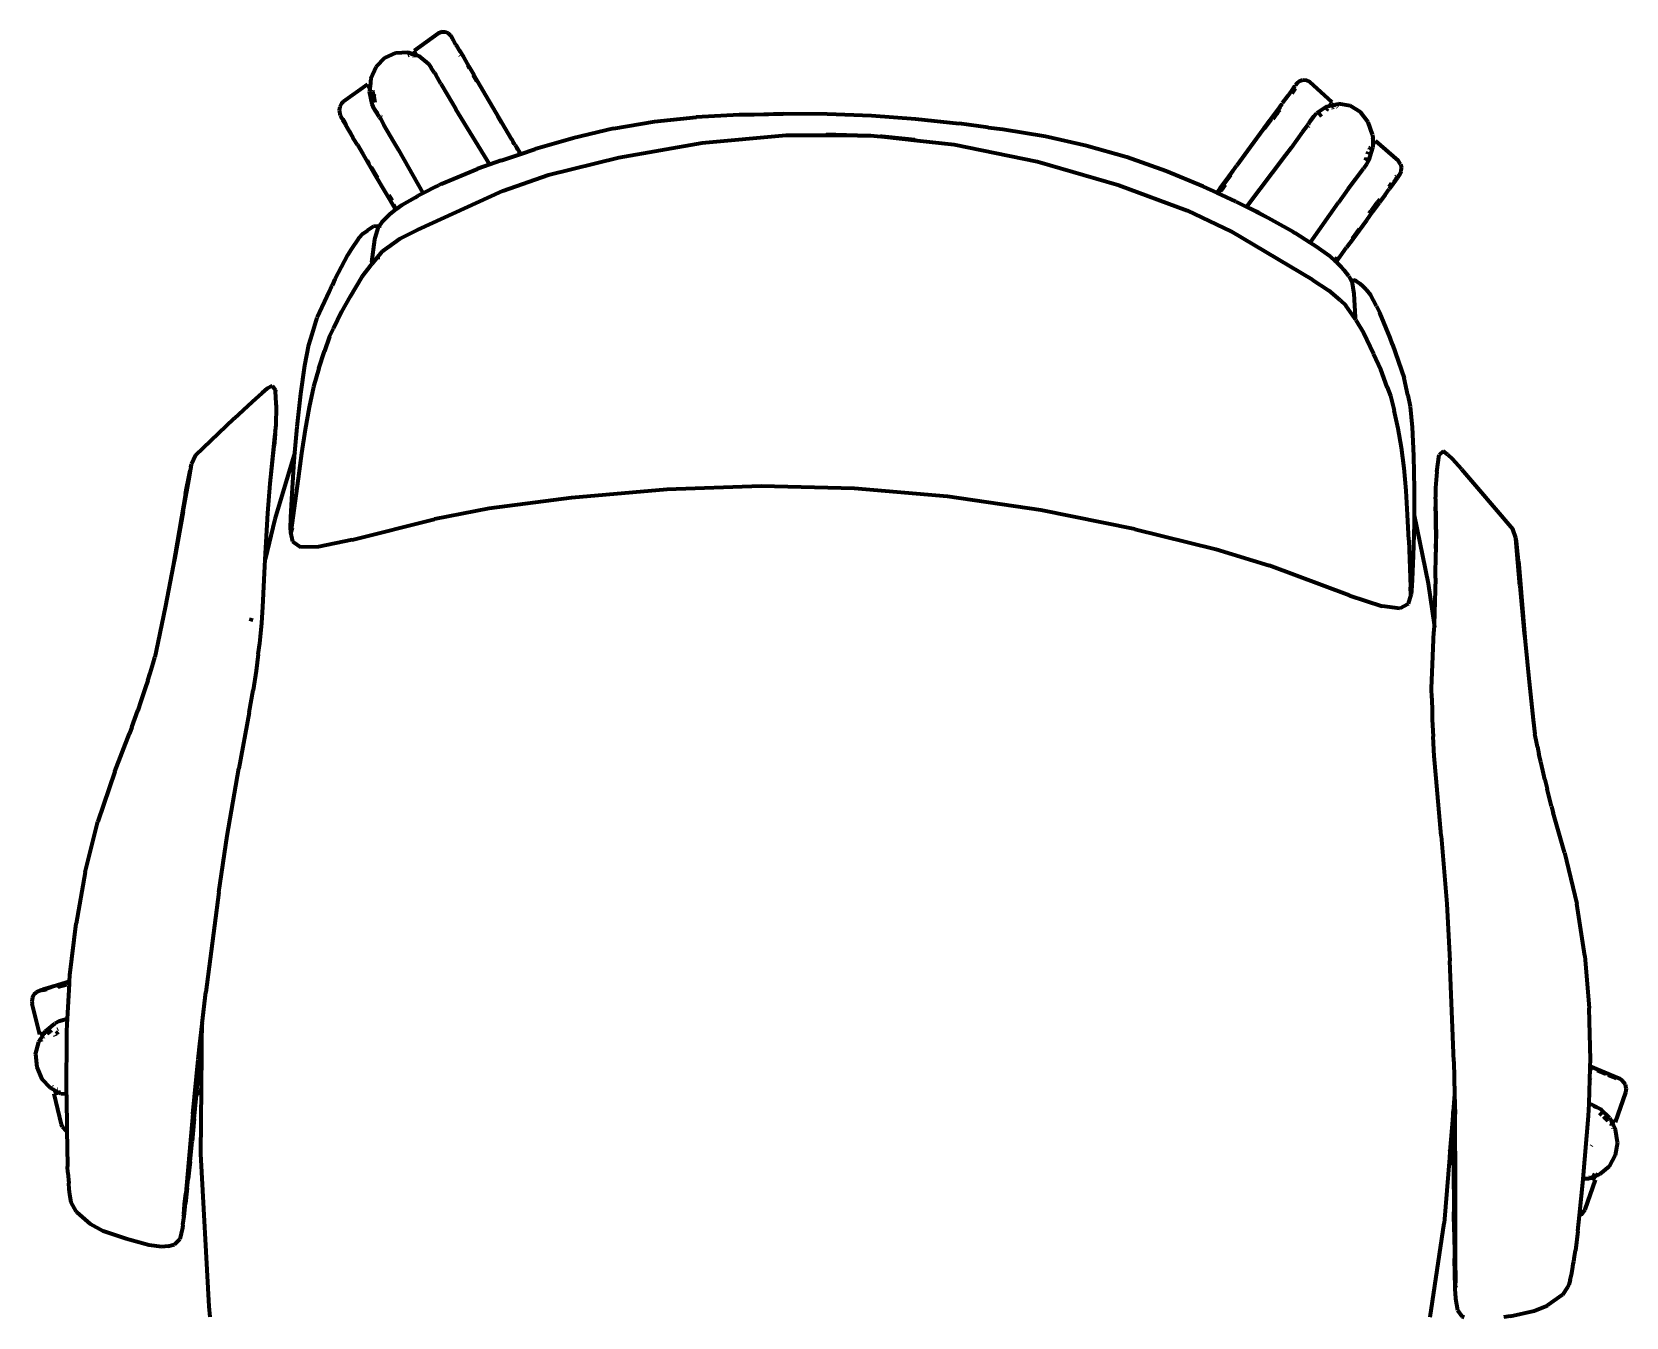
# Model space of a CAD drawing. Header units: millimetres. Extents: x 4307 to 31003, y 2809 to 20009.
# Drawn here: x 13514 to 14147, y 9842 to 10352 of the extents above; entities that cross this region are included whole.
import ezdxf

# ---------------------------------------------------------------- set-up
doc = ezdxf.new("R2010")
doc.units = ezdxf.units.MM
doc.layers.add('ProfileEdges', color=7, linetype='Continuous')

msp = doc.modelspace()

# ---------------------------------------------------------------- linework, layer by layer
at = {"layer": 'ProfileEdges', "lineweight": 211}
for p, q in [((13675.65, 10351.58), (13666.12, 10344.64)), ((13677.21, 10352.18), (13675.65, 10351.58)), ((13677.21, 10352.18), (13678.47, 10352.16)), ((13679.63, 10351.64), (13678.47, 10352.16)), ((13679.63, 10351.64), (13680.62, 10350.69)), ((13680.62, 10350.69), (13680.84, 10350.32)), ((13680.84, 10350.32), (13681.25, 10349.67)), ((13681.25, 10349.67), (13680.95, 10349.28)), ((13681.3, 10349.58), (13681.25, 10349.67)), ((13681.45, 10349.33), (13681.3, 10349.58)), ((13681.46, 10349.26), (13681.45, 10349.33)), ((13681.46, 10349.26), (13682.05, 10348.19)), ((13681.77, 10348.85), (13681.46, 10349.26)), ((13658.89, 10343.9), (13654.56, 10341.85)), ((13658.89, 10343.9), (13663.59, 10344.18)), ((13663.59, 10344.18), (13664.85, 10343.74)), ((13663.69, 10342.92), (13663.97, 10343.12)), ((13664.52, 10343.51), (13664.64, 10343.59)), ((13664.72, 10343.65), (13664.85, 10343.74)), ((13664.85, 10343.74), (13665.01, 10343.86)), ((13664.85, 10343.74), (13665.14, 10343.64)), ((13665.01, 10343.86), (13665.14, 10343.64)), ((13665.14, 10343.64), (13665.24, 10343.48)), ((13665.14, 10343.64), (13667.07, 10342.97)), ((13665.45, 10343.12), (13665.29, 10343.39)), ((13666.36, 10344.16), (13666.12, 10344.64)), ((13667.07, 10343.04), (13666.36, 10344.16)), ((13667.07, 10343.04), (13667.07, 10342.97)), ((13667.11, 10342.95), (13667.07, 10342.97)), ((13667.4, 10342.44), (13667.11, 10342.95)), ((13667.11, 10342.95), (13667.96, 10342.65)), ((13681.61, 10348.49), (13681.59, 10348.52)), ((13681.63, 10348.47), (13681.61, 10348.49)), ((13682.76, 10347.09), (13681.77, 10348.85)), ((13682.76, 10347.09), (13682.05, 10348.19)), ((13683.03, 10346.59), (13682.76, 10347.09)), ((13684.36, 10344.35), (13683.03, 10346.59)), ((13684.13, 10344.84), (13683.03, 10346.59)), ((13684.13, 10344.84), (13685.81, 10341.99)), ((13684.35, 10342.95), (13684.47, 10342.76)), ((13684.36, 10344.35), (13685.81, 10341.99)), ((13651.13, 10338.3), (13649, 10333.65)), ((13654.56, 10341.85), (13651.13, 10338.3)), ((13665.96, 10342.25), (13665.99, 10342.2)), ((13667.96, 10342.65), (13671.86, 10339.55)), ((13671.86, 10339.55), (13672.95, 10337.96)), ((13674.29, 10335.94), (13672.95, 10337.96)), ((13685.81, 10341.99), (13687.88, 10338.37)), ((13687.32, 10338.9), (13688, 10337.74)), ((13687.88, 10338.37), (13689.89, 10335.06)), ((13647.65, 10331.25), (13638.01, 10324.43)), ((13647.65, 10331.25), (13648.17, 10330.34)), ((13648.57, 10329.7), (13648.17, 10330.34)), ((13648.8, 10331.89), (13648.57, 10329.7)), ((13648.69, 10332.08), (13648.84, 10332.19)), ((13648.8, 10331.89), (13648.69, 10332.08)), ((13648.84, 10332.19), (13648.8, 10331.89)), ((13649, 10333.65), (13648.84, 10332.19)), ((13648.92, 10331.7), (13648.87, 10331.78)), ((13648.93, 10332.26), (13648.98, 10332.29)), ((13674.29, 10335.94), (13674.76, 10335.13)), ((13676.77, 10331.53), (13674.76, 10335.13)), ((13676.77, 10331.53), (13679.25, 10327.31)), ((13691.02, 10332.62), (13689.52, 10335.17)), ((13704.96, 10309.5), (13689.89, 10335.06)), ((14015.47, 10330.23), (14014.32, 10328.65)), ((14015.13, 10329.68), (14015.81, 10330.62)), ((14015.47, 10330.23), (14015.81, 10330.62)), ((14015.84, 10330.66), (14015.81, 10330.62)), ((14015.88, 10330.68), (14015.84, 10330.66)), ((14015.92, 10330.72), (14015.88, 10330.68)), ((14015.92, 10330.75), (14015.97, 10330.84)), ((14015.92, 10330.72), (14015.92, 10330.75)), ((14015.97, 10330.84), (14016.04, 10330.89)), ((14016.04, 10330.89), (14016.06, 10330.92)), ((14016.8, 10331.78), (14016.06, 10331)), ((14016.53, 10331.6), (14016.06, 10331)), ((14016.09, 10330.95), (14016.06, 10331)), ((14016.06, 10330.92), (14016.09, 10330.95)), ((14016.12, 10330.89), (14016.09, 10330.95)), ((14016.53, 10331.6), (14017.85, 10332.77)), ((14017.85, 10332.77), (14019.05, 10333.17)), ((14019.05, 10333.17), (14020.3, 10333.04)), ((14020.3, 10333.04), (14021.81, 10332.28)), ((14030.65, 10324.31), (14021.81, 10332.28)), ((13637.31, 10323.69), (13638.01, 10324.43)), ((13648.6, 10329.64), (13648.43, 10328.48)), ((13649.49, 10323.42), (13648.43, 10328.48)), ((13648.57, 10329.7), (13648.6, 10329.64)), ((13648.7, 10329.47), (13648.6, 10329.64)), ((13649.75, 10328.56), (13649.81, 10329.05)), ((13650.04, 10327.2), (13649.75, 10328.56)), ((13649.75, 10327.65), (13649.75, 10327.69)), ((13649.75, 10327.65), (13650.04, 10327.2)), ((13650.08, 10327.14), (13650.04, 10327.2)), ((13650.04, 10327.2), (13650.05, 10327.16)), ((13650.05, 10327.16), (13650.08, 10327.14)), ((13650.08, 10327.14), (13650.27, 10326.82)), ((13650.68, 10324.17), (13650.08, 10327.14)), ((13650.27, 10326.82), (13650.27, 10326.78)), ((13679.25, 10327.31), (13682.66, 10321.54)), ((14010.83, 10323.87), (14010.73, 10323.69)), ((14013.04, 10326.82), (14010.83, 10323.87)), ((14014.32, 10328.65), (14013.04, 10326.82)), ((14016, 10329.64), (14014.57, 10327.68)), ((14015.34, 10329.59), (14015.14, 10329.31)), ((14015.34, 10329.59), (14015.67, 10330.01)), ((14016.13, 10329.82), (14016, 10329.64)), ((14029.97, 10323.35), (14030.37, 10323.87)), ((14030.65, 10324.31), (14030.37, 10323.87)), ((13636.58, 10322.46), (13636.32, 10321.13)), ((13636.32, 10321.13), (13636.75, 10319.03)), ((13637.31, 10323.69), (13636.58, 10322.46)), ((13636.75, 10319.03), (13637.34, 10317.99)), ((13637.34, 10317.99), (13637.49, 10318.04)), ((13637.34, 10317.99), (13637.49, 10317.69)), ((13637.49, 10318.04), (13637.38, 10318.24)), ((13637.49, 10318.04), (13637.97, 10318.2)), ((13638.19, 10316.65), (13637.49, 10318.04)), ((13637.49, 10317.69), (13637.54, 10317.64)), ((13637.54, 10317.64), (13637.81, 10317.13)), ((13637.54, 10317.64), (13638.19, 10316.65)), ((13637.97, 10317.48), (13638.13, 10317.69)), ((13638.33, 10316.79), (13637.97, 10317.48)), ((13650.27, 10321.67), (13649.49, 10323.42)), ((13650.69, 10321.02), (13650.27, 10321.67)), ((13651.74, 10319.59), (13650.31, 10321.66)), ((13650.31, 10321.66), (13650.69, 10321.02)), ((13651.52, 10319.72), (13650.69, 10321.02)), ((13651.52, 10319.72), (13651.74, 10319.59)), ((13652.29, 10318.47), (13651.52, 10319.72)), ((13651.74, 10319.59), (13651.77, 10319.53)), ((13652.29, 10318.47), (13652.75, 10317.74)), ((13652.75, 10317.74), (13654.15, 10315.21)), ((13652.93, 10318.59), (13653.02, 10318.51)), ((13653.13, 10318.32), (13653.03, 10318.41)), ((13696.16, 10299.55), (13682.66, 10321.54)), ((13699.19, 10318.76), (13700.73, 10316.16)), ((13761.56, 10316.54), (13778.14, 10318.32)), ((13795.24, 10319.27), (13778.14, 10318.32)), ((13795.24, 10319.27), (13795.27, 10319.31)), ((13795.27, 10319.31), (13801.11, 10319.42)), ((13801.11, 10319.42), (13812.69, 10319.71)), ((13801.11, 10319.42), (13812.7, 10319.64)), ((13812.69, 10319.71), (13830.18, 10319.66)), ((13830.18, 10319.66), (13847.68, 10319.02)), ((13847.68, 10319.02), (13865.15, 10317.71)), ((13865.15, 10317.71), (13882.56, 10315.81)), ((14003.79, 10313.76), (14006.5, 10317.47)), ((14008.45, 10320.45), (14006.03, 10317.2)), ((14007.2, 10317.57), (14008.79, 10319.76)), ((14009.54, 10322.05), (14008.45, 10320.45)), ((14008.79, 10319.76), (14008.92, 10319.94)), ((14008.92, 10319.94), (14009.64, 10320.92)), ((14009.63, 10321.77), (14009, 10320.9)), ((14009.7, 10322.28), (14009.54, 10322.05)), ((14009.97, 10322.23), (14009.63, 10321.77)), ((14009.64, 10320.92), (14009.85, 10321.21)), ((14010.61, 10323.52), (14009.7, 10322.28)), ((14009.89, 10321.27), (14009.85, 10321.21)), ((14010.61, 10323.52), (14010.73, 10323.69)), ((14023.25, 10318.43), (14021.27, 10315.73)), ((14023.22, 10318.53), (14021.74, 10316.56)), ((14023.22, 10318.53), (14024.48, 10319.89)), ((14024.6, 10319.96), (14024.48, 10319.89)), ((14028.5, 10322.57), (14024.6, 10319.96)), ((14025.49, 10318.87), (14026.58, 10319.6)), ((14028.24, 10320.94), (14028.26, 10320.97)), ((14028.82, 10321.73), (14028.26, 10320.97)), ((14028.5, 10322.57), (14029.59, 10322.81)), ((14029.39, 10322.53), (14029.56, 10322.75)), ((14029.59, 10322.81), (14029.56, 10322.75)), ((14029.62, 10322.84), (14029.59, 10322.81)), ((14029.97, 10323.35), (14029.62, 10322.84)), ((14029.62, 10322.84), (14031.56, 10323.23)), ((14030.6, 10321.91), (14030.56, 10321.87)), ((14030.84, 10322.24), (14030.6, 10321.91)), ((14030.6, 10321.91), (14030.6, 10321.87)), ((14031.15, 10322.68), (14031.41, 10323.03)), ((14031.56, 10323.23), (14031.41, 10323.03)), ((14031.69, 10323.41), (14031.56, 10323.23)), ((14031.56, 10323.23), (14031.82, 10323.29)), ((14031.82, 10323.29), (14031.69, 10323.41)), ((14031.82, 10323.29), (14033.13, 10323.57)), ((14032.39, 10322.78), (14031.82, 10323.29)), ((14032.91, 10322.33), (14032.79, 10322.43)), ((14037.78, 10322.77), (14033.13, 10323.57)), ((14041.9, 10320.25), (14037.78, 10322.77)), ((14044.89, 10316.29), (14041.9, 10320.25)), ((13638.6, 10315.86), (13637.81, 10317.13)), ((13638.24, 10316.58), (13638.19, 10316.65)), ((13638.6, 10315.86), (13638.24, 10316.58)), ((13639.33, 10315.09), (13638.33, 10316.79)), ((13638.82, 10315.43), (13638.6, 10315.86)), ((13639.16, 10314.94), (13638.82, 10315.43)), ((13638.82, 10315.43), (13641.85, 10310.28)), ((13640.54, 10312.69), (13639.16, 10314.94)), ((13640.54, 10312.69), (13641.85, 10310.28)), ((13658.14, 10308.48), (13654.15, 10315.21)), ((13745.32, 10313.81), (13729.24, 10309.98)), ((13745.32, 10313.81), (13761.56, 10316.54)), ((13780.54, 10308.17), (13813.9, 10311.2)), ((13813.9, 10311.2), (13828.68, 10311.14)), ((13828.68, 10311.14), (13829.73, 10311.25)), ((13828.68, 10311.14), (13842.13, 10311.09)), ((13833.62, 10311.33), (13829.73, 10311.25)), ((13842.13, 10311.09), (13833.62, 10311.33)), ((13894.05, 10314.24), (13882.56, 10315.81)), ((13894.05, 10314.24), (13899.85, 10313.48)), ((13899.88, 10313.44), (13899.85, 10313.48)), ((13916.81, 10310.59), (13899.88, 10313.44)), ((14003.5, 10313.81), (13998.07, 10306.37)), ((14003.5, 10313.81), (14006.03, 10317.2)), ((14018.86, 10312.46), (14014.31, 10306.17)), ((14020.77, 10314.91), (14018.86, 10312.46)), ((14020.77, 10314.91), (14021.09, 10315.41)), ((14021.27, 10315.73), (14021.09, 10315.41)), ((14021.74, 10316.56), (14021.27, 10315.73)), ((14021.35, 10314.72), (14021.29, 10314.56)), ((14046.69, 10311.47), (14044.89, 10316.29)), ((14046.69, 10311.47), (14046.72, 10310)), ((13642.25, 10309.6), (13641.85, 10310.28)), ((13643.69, 10307.26), (13642.25, 10309.6)), ((13643.69, 10307.26), (13645.89, 10303.54)), ((13660.05, 10305.22), (13658.14, 10308.48)), ((13669.73, 10288.1), (13660.05, 10305.22)), ((13705, 10309.36), (13704.96, 10309.5)), ((13706.32, 10307.19), (13705, 10309.36)), ((13705.22, 10308.54), (13705.72, 10307.7)), ((13706.32, 10307.19), (13707.33, 10305.49)), ((13706.32, 10307.19), (13706.95, 10306.03)), ((13707.33, 10305.49), (13706.95, 10306.03)), ((13707.33, 10305.49), (13707.94, 10304.46)), ((13708.29, 10303.67), (13714.09, 10305.58)), ((13729.24, 10309.98), (13714.09, 10305.58)), ((13747.46, 10302.31), (13780.54, 10308.17)), ((13842.13, 10311.09), (13847.32, 10311.07)), ((13847.32, 10311.07), (13851.29, 10310.64)), ((13851.86, 10310.62), (13851.29, 10310.64)), ((13860.97, 10309.76), (13851.86, 10310.62)), ((13851.86, 10310.62), (13865.82, 10309.07)), ((13864.84, 10309.29), (13860.97, 10309.76)), ((13864.84, 10309.29), (13865.82, 10309.07)), ((13865.82, 10309.07), (13880.58, 10307.48)), ((13880.58, 10307.48), (13913.49, 10300.76)), ((13933.15, 10306.97), (13916.81, 10310.59)), ((13949.05, 10302.45), (13933.15, 10306.97)), ((13998.07, 10306.37), (13992.84, 10299.12)), ((14014.31, 10306.17), (14012.1, 10303.16)), ((14045.31, 10301.49), (14046.78, 10306.26)), ((14045.35, 10305.5), (14045.41, 10305.62)), ((14045.44, 10305.68), (14045.41, 10305.62)), ((14045.45, 10305.63), (14045.41, 10305.62)), ((14045.42, 10305.65), (14045.44, 10305.68)), ((14045.44, 10305.68), (14045.63, 10305.93)), ((14045.63, 10305.93), (14046, 10306.45)), ((14045.99, 10306.43), (14045.63, 10305.93)), ((14046.72, 10310), (14046.51, 10310.19)), ((14046.53, 10309.44), (14046.72, 10309.7)), ((14046.61, 10307.28), (14046.72, 10307.44)), ((14046.85, 10309.88), (14046.72, 10310)), ((14046.72, 10310), (14046.72, 10309.7)), ((14046.85, 10309.88), (14046.72, 10309.7)), ((14046.72, 10309.7), (14046.76, 10307.49)), ((14046.76, 10307.49), (14046.72, 10307.44)), ((14046.72, 10307.44), (14046.78, 10306.26)), ((14047.59, 10308.58), (14046.76, 10307.49)), ((14047.87, 10308.95), (14047.59, 10308.58)), ((14047.87, 10308.95), (14056.78, 10301.08)), ((13645.89, 10303.54), (13650.59, 10295.46)), ((13647.5, 10301.24), (13648.33, 10299.83)), ((13696.16, 10299.55), (13691.27, 10297.8)), ((13700.63, 10301.15), (13696.16, 10299.55)), ((13696.21, 10299.47), (13696.16, 10299.55)), ((13700.63, 10301.15), (13708.29, 10303.67)), ((13707.75, 10304.67), (13707.5, 10304.57)), ((13707.93, 10304.31), (13707.75, 10304.67)), ((13708.29, 10303.67), (13707.94, 10304.46)), ((13719.47, 10295.35), (13747.46, 10302.31)), ((13913.49, 10300.76), (13945.88, 10291.24)), ((13964.7, 10296.85), (13949.05, 10302.45)), ((13990.57, 10295.99), (13992.84, 10299.12)), ((14012.1, 10303.16), (13996.63, 10282.74)), ((14044.33, 10299.69), (14043.11, 10297.92)), ((14044.1, 10302.04), (14043.6, 10301.16)), ((14044.18, 10302.3), (14044.1, 10302.04)), ((14045.31, 10301.49), (14044.33, 10299.69)), ((14044.88, 10304.56), (14044.57, 10303.55)), ((14057.77, 10299.61), (14056.78, 10301.08)), ((14057.77, 10299.61), (14058.15, 10298.29)), ((13651.68, 10294.15), (13649.18, 10298.39)), ((13650.59, 10295.46), (13658.75, 10281.62)), ((13677.05, 10291.77), (13691.27, 10297.8)), ((13701.4, 10289.05), (13719.47, 10295.35)), ((13979.38, 10290.79), (13964.7, 10296.85)), ((13986.1, 10289.95), (13988.81, 10293.67)), ((13987.79, 10291.82), (13990.43, 10295.43)), ((13991.2, 10296.95), (13988.81, 10293.67)), ((13988.81, 10293.67), (13990.57, 10295.99)), ((14037.02, 10289.79), (14039.89, 10293.7)), ((14039.89, 10293.7), (14043.11, 10297.92)), ((14055.89, 10293.3), (14054.72, 10291.75)), ((14055.77, 10293.51), (14055.13, 10292.63)), ((14056.19, 10294.16), (14055.77, 10293.51)), ((14055.89, 10293.3), (14056.32, 10293.79)), ((14056.19, 10294.16), (14055.92, 10294.56)), ((14056.17, 10294.91), (14055.94, 10294.59)), ((14056.81, 10294.56), (14056.17, 10294.91)), ((14056.32, 10293.79), (14056.68, 10294.31)), ((14056.68, 10294.31), (14057.02, 10294.76)), ((14056.81, 10294.56), (14057.02, 10294.76)), ((14057.02, 10294.76), (14057.26, 10295.09)), ((14057.26, 10295.09), (14058.05, 10296.91)), ((14058.05, 10296.91), (14058.15, 10298.29)), ((13655.7, 10287.32), (13656.37, 10286.2)), ((13657.51, 10285.24), (13656.27, 10287.34)), ((13656.37, 10286.2), (13656.49, 10285.99)), ((13661.35, 10283.46), (13666.52, 10286.41)), ((13666.52, 10286.41), (13666.55, 10286.43)), ((13666.55, 10286.43), (13667.55, 10287.01)), ((13667.47, 10273.59), (13701.4, 10289.05)), ((13669.73, 10288.1), (13667.55, 10287.01)), ((13674.93, 10290.71), (13669.73, 10288.1)), ((13674.93, 10290.71), (13676, 10291.26)), ((13677.05, 10291.77), (13676, 10291.26)), ((13945.88, 10291.24), (13973.1, 10281.21)), ((13985, 10288.23), (13979.38, 10290.79)), ((13985, 10288.23), (13985.55, 10289.15)), ((13985.03, 10288.22), (13985, 10288.23)), ((13985.03, 10288.22), (13985.6, 10289.12)), ((13992.37, 10284.88), (13985.03, 10288.22)), ((13985.55, 10289.15), (13985.78, 10289.47)), ((13985.55, 10289.15), (13985.6, 10289.12)), ((13985.6, 10289.12), (13985.78, 10289.47)), ((13985.6, 10289.12), (13985.69, 10289.08)), ((13985.83, 10289.5), (13985.78, 10289.47)), ((13986.1, 10289.95), (13985.83, 10289.5)), ((13986.05, 10288.92), (13986.24, 10288.83)), ((13986.24, 10288.83), (13986.47, 10289.15)), ((13986.5, 10289.19), (13986.29, 10289.35)), ((13986.5, 10289.19), (13986.47, 10289.15)), ((13988.16, 10291.47), (13986.5, 10289.19)), ((14037.02, 10289.79), (14033.11, 10284.42)), ((14051.67, 10287.43), (14049.44, 10284.37)), ((14051.67, 10287.43), (14053.3, 10289.7)), ((14053.92, 10291.82), (14053.1, 10290.7)), ((14054.72, 10291.75), (14053.3, 10289.7)), ((14054.11, 10292.09), (14053.92, 10291.82)), ((13656.52, 10279.79), (13653.33, 10276.55)), ((13656.52, 10279.79), (13658.63, 10281.54)), ((13657.92, 10283.56), (13658.97, 10281.78)), ((13658.63, 10281.54), (13658.75, 10281.62)), ((13658.75, 10281.62), (13658.97, 10281.78)), ((13658.97, 10281.78), (13661.35, 10283.46)), ((13973.1, 10281.21), (13990.5, 10272.93)), ((13992.37, 10284.88), (13995.81, 10283.12)), ((13995.81, 10283.12), (13996.63, 10282.74)), ((13996.63, 10282.74), (14001.37, 10280.51)), ((13996.63, 10282.74), (14004.1, 10278.88)), ((14001.37, 10280.51), (14014.98, 10272.92)), ((14021.92, 10268.46), (14033.11, 10284.42)), ((14044.34, 10277.37), (14046.8, 10280.82)), ((14045.39, 10280.12), (14046.13, 10281.14)), ((14046.22, 10281.26), (14046.13, 10281.14)), ((14046.22, 10281.26), (14048.48, 10284.36)), ((14046.8, 10280.82), (14049.44, 10284.37)), ((14048.61, 10284.54), (14048.48, 10284.36)), ((14049.3, 10285.48), (14048.61, 10284.54)), ((14049.3, 10285.48), (14049.32, 10285.51)), ((14049.45, 10285.7), (14049.32, 10285.51)), ((13645.89, 10272.14), (13647.57, 10273.33)), ((13650.04, 10274.94), (13647.57, 10273.33)), ((13651.77, 10275.01), (13650.04, 10274.94)), ((13650.7, 10270.35), (13651.96, 10274.72)), ((13652.11, 10274.93), (13651.77, 10275.01)), ((13652.11, 10274.93), (13651.96, 10274.72)), ((13653.33, 10276.55), (13652.11, 10274.93)), ((13652.18, 10274.93), (13652.11, 10274.93)), ((13653.07, 10275.06), (13652.93, 10275.04)), ((13660.63, 10270.08), (13667.47, 10273.59)), ((14041.42, 10273.83), (14038.59, 10269.94)), ((14038.92, 10269.93), (14044.34, 10277.37)), ((13644.08, 10270.17), (13641.22, 10265.97)), ((13645.89, 10272.14), (13644.08, 10270.17)), ((13649.35, 10260.67), (13650.59, 10269.76)), ((13650.59, 10269.76), (13650.7, 10270.35)), ((13655.86, 10266.73), (13660.63, 10270.08)), ((14022.85, 10253.77), (13990.5, 10272.93)), ((14014.98, 10272.92), (14015.97, 10272.3)), ((14021.92, 10268.46), (14015.97, 10272.3)), ((14023.99, 10267.13), (14021.92, 10268.46)), ((14029.84, 10262.91), (14023.99, 10267.13)), ((14038.92, 10269.93), (14036.38, 10266.54)), ((13639.66, 10263.49), (13634.68, 10254.03)), ((13641.22, 10265.97), (13639.66, 10263.49)), ((13653.34, 10264.88), (13649.28, 10259.99)), ((13649.35, 10260.67), (13649.28, 10259.99)), ((13651.78, 10262.5), (13651.72, 10261.9)), ((13655.86, 10266.73), (13653.34, 10264.88)), ((14029.84, 10262.91), (14031.67, 10261.31)), ((14031.67, 10261.31), (14032.56, 10262.53)), ((14031.67, 10261.31), (14032.05, 10260.97)), ((14033.21, 10262.56), (14032.05, 10260.97)), ((14032.05, 10260.97), (14032.24, 10260.78)), ((14032.24, 10260.78), (14033.82, 10262.93)), ((14032.24, 10260.78), (14032.37, 10260.7)), ((14034.31, 10258.72), (14032.37, 10260.7)), ((14033.82, 10262.93), (14036.38, 10266.54)), ((13645.43, 10254.84), (13640.77, 10247.04)), ((13648.9, 10259.53), (13645.43, 10254.84)), ((13649.27, 10259.92), (13648.9, 10259.53)), ((13649.27, 10259.92), (13649.26, 10259.81)), ((13649.28, 10259.99), (13649.27, 10259.92)), ((14034.31, 10258.72), (14035.44, 10257.49)), ((14037.19, 10255.14), (14035.44, 10257.49)), ((14037.19, 10255.14), (14038.23, 10253.39)), ((13632.4, 10248.89), (13627.67, 10238.76)), ((13632.4, 10248.89), (13633.34, 10251.02)), ((13633.34, 10251.02), (13633.54, 10251.46)), ((13634.68, 10254.03), (13633.54, 10251.46)), ((14022.85, 10253.77), (14029.34, 10249.52)), ((14033.78, 10245.66), (14029.34, 10249.52)), ((14038.23, 10253.39), (14038.19, 10253.39)), ((14038.25, 10253.4), (14038.23, 10253.39)), ((14038.23, 10253.39), (14038.39, 10253.17)), ((14038.6, 10253.44), (14038.25, 10253.4)), ((14038.39, 10253.17), (14039.3, 10248.08)), ((14039.15, 10253.56), (14038.6, 10253.44)), ((14040.31, 10253.17), (14039.15, 10253.56)), ((14039.3, 10248.08), (14039.71, 10238.9)), ((14040.31, 10253.17), (14041.68, 10252.19)), ((14041.68, 10252.19), (14042.63, 10251.3)), ((14042.63, 10251.3), (14044.19, 10249.92)), ((14044.19, 10249.92), (14045.81, 10247.76)), ((13640.77, 10247.04), (13637.28, 10241.04)), ((14033.78, 10245.66), (14036.12, 10243.53)), ((14039.71, 10238.21), (14036.12, 10243.53)), ((14048.28, 10243.27), (14045.81, 10247.76)), ((14048.28, 10243.27), (14049.6, 10240.62)), ((13625.61, 10232.15), (13627.67, 10238.76)), ((13637.28, 10241.04), (13634.09, 10234.44)), ((14039.71, 10238.9), (14039.71, 10238.21)), ((14040.05, 10237.72), (14039.71, 10238.21)), ((14040.05, 10237.72), (14043.07, 10232.66)), ((14053.69, 10230.66), (14049.6, 10240.62)), ((13624.33, 10227.84), (13625.61, 10232.15)), ((13632.5, 10231.15), (13630.53, 10225.43)), ((13632.5, 10231.15), (13634.09, 10234.44)), ((14047, 10224.38), (14043.07, 10232.66)), ((14054.59, 10227.98), (14053.69, 10230.66)), ((13622.78, 10219.65), (13624.33, 10227.84)), ((13628.29, 10218.55), (13630.53, 10225.43)), ((14047, 10224.38), (14049.93, 10218.03)), ((14054.59, 10227.98), (14059.28, 10214.69)), ((13621.18, 10208.49), (13622.78, 10219.65)), ((13628.29, 10218.55), (13626.25, 10211.2)), ((14052.5, 10211.1), (14049.93, 10218.03)), ((13607.84, 10210.52), (13605.67, 10208.7)), ((13609.75, 10211.57), (13607.84, 10210.52)), ((13609.75, 10211.57), (13611.08, 10209.94)), ((13611.08, 10209.94), (13611.07, 10209.5)), ((13626.25, 10211.2), (13624.45, 10203.1)), ((14052.5, 10211.1), (14053.78, 10207.66)), ((14060.73, 10207.88), (14059.28, 10214.69)), ((13601.85, 10205.32), (13594.75, 10198.6)), ((13605.67, 10208.7), (13601.85, 10205.32)), ((13611.39, 10204.58), (13611.07, 10209.5)), ((13611.46, 10203.39), (13611.39, 10204.58)), ((13619.72, 10195.29), (13621.18, 10208.49)), ((14053.78, 10207.66), (14055.23, 10201.75)), ((14060.73, 10207.88), (14061.61, 10203.45)), ((13579.31, 10183.91), (13594.75, 10198.6)), ((13611.36, 10196.22), (13611.49, 10203.09)), ((13611.49, 10203.09), (13611.46, 10203.39)), ((13624.45, 10203.1), (13622.86, 10194.29)), ((14056.83, 10194.65), (14055.23, 10201.75)), ((14061.61, 10203.45), (14062.41, 10195.13)), ((13609.35, 10176.83), (13610.85, 10191.18)), ((13611, 10192.35), (13610.74, 10189.23)), ((13610.85, 10191.22), (13611, 10192.35)), ((13610.85, 10191.18), (13610.85, 10191.22)), ((13610.91, 10193.4), (13611.09, 10193.68)), ((13611, 10192.35), (13611.05, 10193.04)), ((13611.05, 10193.04), (13611.07, 10193.16)), ((13611.07, 10193.16), (13611.09, 10193.68)), ((13611.09, 10193.68), (13611.32, 10196.12)), ((13611.32, 10196.12), (13611.36, 10196.22)), ((13618.82, 10185.09), (13619.72, 10195.29)), ((13622.86, 10194.29), (13621.41, 10184.84)), ((14058.19, 10187.11), (14056.83, 10194.65)), ((14062.41, 10195.13), (14062.99, 10183.85)), ((13609.04, 10172.88), (13610.6, 10187.75)), ((13610.74, 10189.23), (13610.6, 10187.75)), ((13618.82, 10185.09), (13610.77, 10158.6)), ((13618.52, 10181.6), (13618.82, 10185.09)), ((13621.41, 10184.84), (13620.04, 10174.85)), ((14059.24, 10178.85), (14058.19, 10187.11)), ((14074.66, 10185.64), (14073.17, 10184.17)), ((14076.43, 10184.39), (14074.66, 10185.64)), ((13576.97, 10175.49), (13577.81, 10180.26)), ((13577.49, 10179.33), (13577.21, 10178.04)), ((13577.49, 10179.33), (13577.8, 10180.55)), ((13579.31, 10183.91), (13577.8, 10180.55)), ((13617.71, 10168.97), (13618.52, 10181.6)), ((14060.03, 10169.91), (14059.24, 10178.85)), ((14062.99, 10183.85), (14063.24, 10170.55)), ((14072.14, 10177.4), (14073.17, 10184.17)), ((14076.43, 10184.39), (14078.42, 10182.49)), ((14081.93, 10178.54), (14078.42, 10182.49)), ((14081.93, 10178.54), (14088.38, 10171.07)), ((13574.5, 10161.75), (13576.97, 10175.49)), ((13575.91, 10171.55), (13576.4, 10174.07)), ((13576.4, 10174.07), (13577.21, 10178.04)), ((13608.09, 10161.05), (13609.04, 10172.88)), ((13609.04, 10172.88), (13609.35, 10176.83)), ((13620.04, 10174.85), (13617.62, 10156.36)), ((14072.14, 10177.4), (14071.66, 10171.11)), ((13575.43, 10168.71), (13570.48, 10140.17)), ((13575.43, 10168.71), (13575.91, 10171.55)), ((13617.25, 10159.42), (13617.71, 10168.97)), ((13728.66, 10167.15), (13695.98, 10162.87)), ((13766.52, 10170.48), (13728.66, 10167.15)), ((13803.88, 10171.78), (13766.52, 10170.48)), ((13840.93, 10170.9), (13803.88, 10171.78)), ((13877.88, 10167.65), (13840.93, 10170.9)), ((13914.93, 10162.2), (13877.88, 10167.65)), ((14060.61, 10160.35), (14060.03, 10169.91)), ((14063.24, 10170.55), (14063.2, 10160.31)), ((14071.66, 10170.91), (14071.64, 10170.55)), ((14071.64, 10170.55), (14071.66, 10168.22)), ((14071.66, 10171.11), (14071.66, 10170.91)), ((14071.66, 10168.22), (14071.66, 10168.1)), ((14071.66, 10168.1), (14071.67, 10167.49)), ((14071.67, 10167.49), (14071.67, 10167.35)), ((14071.67, 10166.75), (14071.67, 10167.35)), ((14071.67, 10166.75), (14071.69, 10165.91)), ((14071.69, 10165.91), (14071.69, 10165.48)), ((14088.38, 10171.07), (14102.41, 10154.74)), ((13574.5, 10161.75), (13571.08, 10143.26)), ((13607.03, 10142.7), (13608.09, 10161.05)), ((13617.11, 10154.95), (13617.25, 10159.42)), ((13695.98, 10162.87), (13674.24, 10158.7)), ((13952.29, 10154.68), (13914.93, 10162.2)), ((14061.06, 10150.26), (14060.61, 10160.35)), ((14063.2, 10160.31), (14063.19, 10156.8)), ((14063.2, 10160.31), (14068.8, 10133.06)), ((14071.69, 10165.48), (14071.62, 10163.53)), ((14071.62, 10162.03), (14071.62, 10163.53)), ((14071.62, 10162.03), (14071.83, 10147.07)), ((14071.69, 10165.48), (14071.87, 10151.03)), ((13610.77, 10158.6), (13607.03, 10142.7)), ((13617.14, 10153.61), (13617.11, 10154.95)), ((13617.21, 10153.41), (13617.14, 10153.61)), ((13617.62, 10156.36), (13617.21, 10153.41)), ((13617.7, 10155.13), (13617.21, 10153.41)), ((13618.01, 10149.79), (13617.21, 10153.41)), ((13641.52, 10150.43), (13674.24, 10158.7)), ((13952.29, 10154.68), (13984.42, 10146.78)), ((14063.19, 10156.8), (14062.85, 10144.14)), ((14103.61, 10151.23), (14102.41, 10154.74)), ((13618.08, 10149.61), (13618.01, 10149.79)), ((13618.08, 10149.61), (13621.09, 10147.53)), ((13628.23, 10147.64), (13621.09, 10147.53)), ((13641.52, 10150.43), (13628.23, 10147.64)), ((13984.42, 10146.78), (14005.67, 10140.22)), ((14061.06, 10150.26), (14061.79, 10131.59)), ((14071.83, 10147.07), (14071.87, 10151.03)), ((14071.83, 10147.07), (14071.85, 10145.53)), ((14103.97, 10146.1), (14103.57, 10150.93)), ((14103.8, 10149.98), (14103.61, 10151.23)), ((14103.96, 10148.66), (14103.8, 10149.98)), ((14104.41, 10144.62), (14103.96, 10148.66)), ((13571.08, 10143.26), (13570.48, 10140.17)), ((13606.87, 10139.94), (13607.03, 10142.7)), ((14037.47, 10128.35), (14005.67, 10140.22)), ((14062.85, 10144.14), (14062.43, 10134.59)), ((14071.7, 10135.19), (14071.85, 10145.53)), ((14105.18, 10132.16), (14103.97, 10146.1)), ((14104.67, 10142.06), (14104.41, 10144.62)), ((14104.67, 10142.06), (14104.89, 10139.18)), ((13570.48, 10140.17), (13567.38, 10124.23)), ((13606.07, 10123.71), (13606.87, 10139.94)), ((14062.43, 10134.59), (14062.17, 10130.13)), ((14071.7, 10135.19), (14071.08, 10116.82)), ((14104.89, 10139.18), (14107.22, 10110.24)), ((14037.47, 10128.35), (14050.44, 10124.09)), ((14061.93, 10128.61), (14060.8, 10125.09)), ((14061.93, 10128.61), (14061.79, 10131.59)), ((14062.02, 10128.8), (14061.93, 10128.61)), ((14062.17, 10130.13), (14062.02, 10128.8)), ((14068.8, 10133.06), (14071.08, 10116.82)), ((14105.18, 10132.16), (14106.91, 10113.37)), ((13567.38, 10124.23), (13564.43, 10109.49)), ((13605.72, 10117.49), (13606.07, 10123.71)), ((14057.53, 10123.19), (14050.44, 10124.09)), ((14060.71, 10124.93), (14057.53, 10123.19)), ((14060.8, 10125.09), (14060.71, 10124.93)), ((13601.53, 10119.34), (13601.21, 10117.97)), ((13605.13, 10112.09), (13605.72, 10117.49)), ((14071.08, 10116.82), (14070.99, 10114.05)), ((14071.08, 10116.82), (14071.22, 10115.83)), ((13564.43, 10109.49), (13563.24, 10103.83)), ((13604.28, 10105.08), (13604.82, 10109.47)), ((13604.82, 10109.47), (13605.13, 10112.09)), ((14070.31, 10097.82), (14070.99, 10114.05)), ((14106.91, 10113.37), (14107.22, 10110.24)), ((14107.22, 10110.24), (14108.85, 10094.03)), ((13562.55, 10101.49), (13563.24, 10103.83)), ((13604.28, 10105.08), (13603.36, 10098.37)), ((13560.42, 10094.65), (13561.34, 10097.55)), ((13561.34, 10097.55), (13562.55, 10101.49)), ((13603.36, 10098.37), (13602.21, 10090.68)), ((14070.09, 10091.59), (14070.31, 10097.82)), ((13559.39, 10091.52), (13557.68, 10086.41)), ((13560.42, 10094.65), (13559.39, 10091.52)), ((13600.65, 10081.88), (13602.21, 10090.68)), ((14070.15, 10087.61), (14070.09, 10091.59)), ((14108.85, 10094.03), (14110.44, 10079.03)), ((13557.68, 10086.41), (13556.42, 10082.71)), ((14070.15, 10087.61), (14070.3, 10082.1)), ((13554.07, 10076.05), (13556.42, 10082.71)), ((13600.65, 10081.88), (13596.58, 10059.58)), ((14070.3, 10082.1), (14070.4, 10079.08)), ((14070.4, 10079.08), (14070.7, 10072.3)), ((14110.44, 10079.03), (14111.12, 10073.27)), ((13547.31, 10058.42), (13553.18, 10073.58)), ((13554.07, 10076.05), (13553.18, 10073.58)), ((14071.15, 10064.53), (14070.7, 10072.3)), ((14110.26, 10071.53), (14110.26, 10071.58)), ((14111.59, 10070.87), (14111.12, 10073.27)), ((14112.13, 10068.23), (14111.59, 10070.87)), ((14071.91, 10055.6), (14071.15, 10064.53)), ((14112.13, 10068.23), (14112.75, 10065.35)), ((14113.45, 10062.24), (14112.75, 10065.35)), ((13547.31, 10058.42), (13540.56, 10038.61)), ((13591.96, 10032.91), (13596.58, 10059.58)), ((14114.22, 10058.9), (14113.45, 10062.24)), ((14115.07, 10055.32), (14114.22, 10058.9)), ((14073.92, 10032.96), (14071.91, 10055.6)), ((14115.07, 10055.32), (14115.99, 10051.51)), ((14117.72, 10044.61), (14115.99, 10051.51)), ((14117.72, 10044.61), (14118.37, 10042.06)), ((14122.84, 10026.32), (14118.37, 10042.06)), ((13535.5, 10018.43), (13540.56, 10038.61)), ((13588.66, 10010.57), (13591.96, 10032.91)), ((14073.92, 10032.96), (14076.1, 10005.91)), ((14122.84, 10026.32), (14127.75, 10005.87)), ((13535.5, 10018.43), (13531.9, 9998.02)), ((13588.66, 10010.57), (13583.42, 9970.87)), ((14076.1, 10005.91), (14077.34, 9983.32)), ((14130.95, 9985.22), (14127.75, 10005.87)), ((13529.48, 9977.55), (13531.9, 9998.02)), ((14078.95, 9943.24), (14077.34, 9983.32)), ((14130.95, 9985.22), (14132.68, 9964.52)), ((13529.34, 9974.99), (13529.48, 9977.55)), ((13515.17, 9969.93), (13514.57, 9968.74)), ((13515.17, 9969.93), (13516.19, 9970.85)), ((13518.18, 9971.63), (13516.19, 9970.85)), ((13516.19, 9970.85), (13517.61, 9971.49)), ((13518.18, 9971.63), (13517.61, 9971.49)), ((13518.1, 9971.1), (13517.94, 9971.47)), ((13518.18, 9971.63), (13519.34, 9971.91)), ((13518.69, 9971.81), (13518.18, 9971.63)), ((13519.11, 9971.62), (13518.6, 9971.44)), ((13518.6, 9971.44), (13518.6, 9971.36)), ((13522.86, 9973.06), (13518.69, 9971.81)), ((13521.02, 9972.45), (13519.34, 9971.91)), ((13519.44, 9971.73), (13520.27, 9971.98)), ((13522.86, 9973.06), (13521.02, 9972.45)), ((13529.34, 9974.99), (13522.86, 9973.06)), ((13524.18, 9973.15), (13524.11, 9973.13)), ((13527.43, 9974.12), (13524.18, 9973.15)), ((13528.09, 9973.76), (13524.62, 9972.73)), ((13528.32, 9973.83), (13528.75, 9973.96)), ((13528.49, 9960.22), (13529.29, 9974.12)), ((13528.79, 9973.97), (13528.75, 9973.96)), ((13529.29, 9974.12), (13528.79, 9973.97)), ((13529.29, 9974.12), (13529.34, 9974.99)), ((13581.94, 9958.32), (13583.42, 9970.87)), ((13514.57, 9968.74), (13514.37, 9967.29)), ((13514.37, 9967.29), (13514.45, 9966.22)), ((13517.53, 9954.03), (13514.45, 9966.22)), ((14133.22, 9943.88), (14132.68, 9964.52)), ((13519.75, 9955.38), (13523.51, 9958.43)), ((13525.25, 9959.25), (13523.51, 9958.43)), ((13527.75, 9960), (13525.25, 9959.25)), ((13525.25, 9959.25), (13527.3, 9959.93)), ((13527.3, 9959.93), (13527.75, 9960)), ((13528.49, 9960.22), (13527.75, 9960)), ((13528.22, 9955.4), (13528.49, 9960.22)), ((13581.01, 9950.19), (13581.94, 9958.09)), ((13581.87, 9951.08), (13581.94, 9958.09)), ((13581.94, 9958.32), (13581.94, 9958.09)), ((13515.87, 9946.21), (13517.15, 9951.12)), ((13517.15, 9951.12), (13517.88, 9952.32)), ((13517.95, 9954.16), (13517.53, 9954.03)), ((13517.8, 9952.64), (13518.14, 9952.74)), ((13517.88, 9952.32), (13517.8, 9952.64)), ((13517.88, 9952.32), (13518.14, 9952.74)), ((13517.96, 9951.99), (13517.88, 9952.32)), ((13519.2, 9954.53), (13517.95, 9954.16)), ((13518.17, 9951.13), (13518.08, 9951.51)), ((13518.14, 9952.74), (13519.2, 9954.53)), ((13518.14, 9952.74), (13518.23, 9952.77)), ((13518.65, 9952.9), (13518.23, 9952.77)), ((13519.11, 9953.03), (13518.95, 9952.99)), ((13519.2, 9954.53), (13519.24, 9954.54)), ((13519.24, 9954.54), (13519.75, 9955.38)), ((13519.24, 9954.54), (13519.74, 9954.69)), ((13520.33, 9954.88), (13520.25, 9954.84)), ((13520.25, 9954.84), (13520.31, 9954.86)), ((13520.46, 9954.08), (13520.72, 9954.49)), ((13520.72, 9954.49), (13521.72, 9955.31)), ((13521.25, 9955.14), (13521.18, 9955.12)), ((13521.25, 9955.14), (13521.28, 9955.17)), ((13521.28, 9955.17), (13521.33, 9955.2)), ((13521.44, 9955.23), (13521.33, 9955.2)), ((13521.33, 9955.2), (13521.45, 9955.2)), ((13521.45, 9955.2), (13521.44, 9955.23)), ((13521.45, 9955.2), (13521.72, 9955.31)), ((13521.77, 9955.33), (13521.72, 9955.31)), ((13521.77, 9955.33), (13521.81, 9955.31)), ((13521.77, 9955.33), (13521.8, 9955.33)), ((13521.8, 9955.33), (13522.22, 9955.66)), ((13521.92, 9955.37), (13521.81, 9955.31)), ((13522.11, 9955.43), (13521.92, 9955.37)), ((13522.16, 9955.42), (13522.11, 9955.43)), ((13523.74, 9953.33), (13523.64, 9953.72)), ((13524.24, 9954.56), (13523.85, 9954.26)), ((13523.93, 9954.47), (13524.24, 9954.56)), ((13524.24, 9954.56), (13524.3, 9954.58)), ((13524.8, 9955), (13524.3, 9954.58)), ((13524.5, 9954.64), (13524.3, 9954.58)), ((13524.8, 9954.73), (13524.5, 9954.64)), ((13524.55, 9956.13), (13524.79, 9956.2)), ((13528.06, 9930.24), (13528.22, 9955.4)), ((13581.75, 9950.01), (13581.87, 9951.08)), ((13581.81, 9944.43), (13581.87, 9951.08)), ((13515.87, 9946.21), (13516.3, 9941.03)), ((13578.32, 9922.55), (13580.41, 9944.04)), ((13580.41, 9944.04), (13581.01, 9950.19)), ((13580.54, 9944.07), (13580.41, 9944.04)), ((13580.74, 9940.71), (13581.13, 9944.24)), ((13581.13, 9944.24), (13581.01, 9944.21)), ((13581.13, 9944.24), (13581.75, 9950.01)), ((13581.81, 9944.43), (13581.13, 9944.24)), ((13581.73, 9935.11), (13581.81, 9944.43)), ((13516.3, 9941.03), (13518.29, 9936.32)), ((13579.77, 9930.54), (13580.63, 9939.53)), ((13580.43, 9940.35), (13580.39, 9940.48)), ((13580.63, 9939.53), (13580.74, 9940.71)), ((13581.73, 9935.11), (13580.63, 9939.53)), ((14078.95, 9943.24), (14079.26, 9930.36)), ((14132.96, 9936.1), (14133.11, 9940.44)), ((14133.11, 9940.44), (14133.12, 9941.01)), ((14133.11, 9940.44), (14134, 9940.07)), ((14133.12, 9941.01), (14133.13, 9941.32)), ((14133.12, 9941.01), (14133.64, 9940.79)), ((14133.13, 9941.32), (14133.22, 9943.88)), ((14144.48, 9936.53), (14133.13, 9941.32)), ((14135.9, 9939.84), (14139.23, 9938.43)), ((14140.24, 9938.01), (14141.86, 9937.32)), ((13521.63, 9932.79), (13518.29, 9936.32)), ((13522.81, 9932.14), (13521.63, 9932.79)), ((13522.55, 9933.15), (13522.46, 9933.51)), ((13522.81, 9932.14), (13522.77, 9932.27)), ((13522.88, 9931.84), (13522.81, 9932.14)), ((13523.2, 9931.93), (13522.81, 9932.14)), ((13523.2, 9931.93), (13522.88, 9931.84)), ((13523.31, 9931.96), (13523.2, 9931.93)), ((13524.93, 9930.98), (13523.2, 9931.93)), ((13524.55, 9932.33), (13524.61, 9932.35)), ((13580.61, 9930.65), (13581.42, 9931.71)), ((13581.42, 9931.71), (13581.71, 9932.66)), ((13581.47, 9906.59), (13581.71, 9932.66)), ((13581.71, 9932.66), (13581.73, 9935.11)), ((14132.63, 9926.54), (14132.96, 9936.1)), ((14132.96, 9936.1), (14133.44, 9935.9)), ((14143.49, 9936.59), (14141.86, 9937.32)), ((14143.49, 9936.59), (14143.47, 9936.31)), ((14143.87, 9936.01), (14144.07, 9936.34)), ((14144.48, 9936.53), (14144.51, 9936.49)), ((14144.84, 9936.38), (14144.51, 9936.49)), ((14145.84, 9935.73), (14144.84, 9936.38)), ((14147.06, 9934.11), (14145.84, 9935.73)), ((14147.34, 9932.75), (14147.06, 9934.11)), ((14147.34, 9932.75), (14147.15, 9930.93)), ((13523.28, 9930.48), (13524.93, 9930.98)), ((13526.16, 9918.24), (13523.28, 9930.48)), ((13524.93, 9930.98), (13525.02, 9931)), ((13525.9, 9930.45), (13524.93, 9930.98)), ((13525.51, 9931.15), (13525.85, 9931.25)), ((13528.06, 9930.24), (13525.9, 9930.45)), ((13528.06, 9929.98), (13528.06, 9930.24)), ((13528.06, 9929.98), (13528.28, 9915.58)), ((13578.84, 9920.47), (13579.72, 9930.06)), ((13580.61, 9930.65), (13579.72, 9930.06)), ((13579.72, 9930.06), (13579.77, 9930.54)), ((14079.26, 9930.36), (14078.69, 9923.37)), ((14079.26, 9930.36), (14079.47, 9922.39)), ((14132.47, 9921.71), (14132.63, 9926.4)), ((14133.22, 9926.26), (14132.63, 9926.54)), ((14132.63, 9926.4), (14132.63, 9926.54)), ((14132.63, 9926.4), (14133.31, 9926.14)), ((14132.92, 9926.34), (14132.63, 9926.4)), ((14133.61, 9926.15), (14133.22, 9926.26)), ((14135.77, 9925.2), (14133.61, 9926.15)), ((14134.39, 9925.72), (14135.77, 9925.2)), ((14135.77, 9925.2), (14137.32, 9924.29)), ((14147.15, 9930.93), (14143.03, 9919.16)), ((13578.32, 9922.55), (13575.46, 9890.83)), ((13578.84, 9920.47), (13577.98, 9911.48)), ((14078.69, 9923.37), (14078.14, 9916.75)), ((14078.71, 9922.29), (14078.69, 9923.37)), ((14078.81, 9916.48), (14078.71, 9922.29)), ((14079.51, 9916.2), (14079.47, 9922.39)), ((14130.33, 9896.65), (14132.47, 9921.71)), ((14136.82, 9922.86), (14137.73, 9921.99)), ((14137.42, 9924.19), (14137.32, 9924.29)), ((14140.87, 9920.89), (14137.42, 9924.19)), ((14138.35, 9921.4), (14138.87, 9920.89)), ((14138.5, 9921.04), (14138.48, 9921.06)), ((14138.87, 9920.89), (14138.5, 9921.04)), ((14138.87, 9920.89), (14138.9, 9920.87)), ((14138.9, 9920.87), (14139.85, 9919.96)), ((14139.16, 9920.79), (14138.9, 9920.87)), ((14139.32, 9920.73), (14139.16, 9920.79)), ((14139.77, 9920.53), (14139.32, 9920.73)), ((14139.77, 9920.53), (14139.92, 9920.44)), ((14139.85, 9919.96), (14140.07, 9919.53)), ((14140.87, 9920.89), (14141.41, 9919.81)), ((14141.41, 9919.81), (14142.39, 9917.88)), ((14141.41, 9919.81), (14142.56, 9919.32)), ((14143.03, 9919.16), (14142.56, 9919.32)), ((13526.59, 9917.27), (13526.16, 9918.24)), ((13526.59, 9917.27), (13527.92, 9915.72)), ((13528.28, 9915.58), (13527.92, 9915.72)), ((13528.28, 9915.58), (13528.38, 9909.37)), ((14078.14, 9916.75), (14077.38, 9907.47)), ((14078.14, 9916.75), (14078.81, 9916.48)), ((14078.87, 9912.93), (14078.81, 9916.48)), ((14078.88, 9911.74), (14078.87, 9912.93)), ((14079.2, 9912.66), (14079.52, 9913.58)), ((14079.38, 9916.25), (14079.51, 9916.2)), ((14079.51, 9916.2), (14079.57, 9916.18)), ((14079.52, 9913.58), (14079.51, 9916.2)), ((14079.52, 9913.58), (14079.59, 9913.77)), ((14079.59, 9901.81), (14079.52, 9913.58)), ((14141.53, 9918.24), (14140.97, 9918.48)), ((14142.15, 9916.52), (14142.21, 9916.72)), ((14142.58, 9917.8), (14142.39, 9917.88)), ((14142.39, 9917.88), (14142.52, 9917.62)), ((14142.52, 9917.62), (14142.58, 9917.8)), ((14142.52, 9917.62), (14143.17, 9916.33)), ((14143.91, 9911.19), (14143.17, 9916.33)), ((13528.38, 9909.37), (13528.54, 9901.64)), ((13577.18, 9903.56), (13577.98, 9911.48)), ((13584.75, 9846.04), (13581.47, 9906.59)), ((14077.38, 9907.47), (14077.18, 9905.03)), ((14077.38, 9907.47), (14078.88, 9911.74)), ((14078.92, 9902.7), (14078.88, 9911.74)), ((14133.55, 9909.85), (14133.48, 9909.66)), ((14143.02, 9906.08), (14140.61, 9901.61)), ((14143.91, 9911.19), (14143.02, 9906.08)), ((13528.7, 9899.24), (13528.54, 9901.64)), ((13576.83, 9900.19), (13576.45, 9896.72)), ((13577.18, 9903.56), (13576.83, 9900.19)), ((14077.18, 9905.03), (14075.04, 9879.06)), ((14077.18, 9905.03), (14077.38, 9904.05)), ((14077.38, 9904.05), (14078.09, 9902.91)), ((14078.94, 9902.2), (14078.09, 9902.91)), ((14078.94, 9902.2), (14078.92, 9902.7)), ((14078.92, 9892.58), (14078.94, 9902.2)), ((14079.25, 9901.99), (14079.51, 9901.88)), ((14079.51, 9901.88), (14079.59, 9901.81)), ((14079.59, 9901.81), (14079.66, 9901.82)), ((14079.66, 9901.78), (14079.59, 9901.81)), ((14079.63, 9894.59), (14079.59, 9901.81)), ((14140.61, 9901.61), (14136.96, 9898.47)), ((13528.7, 9899.24), (13529.05, 9894.98)), ((13529.24, 9892.51), (13529.05, 9894.98)), ((13576.08, 9893.1), (13576.45, 9896.72)), ((14079.59, 9862.72), (14079.63, 9894.59)), ((14128.78, 9882.07), (14130.31, 9896.39)), ((14130.31, 9896.39), (14130.33, 9896.65)), ((14132.5, 9896.62), (14130.33, 9896.65)), ((14131.13, 9884.5), (14135.15, 9896.31)), ((14133.51, 9897.04), (14132.5, 9896.62)), ((14132.6, 9897.4), (14132.65, 9897.4)), ((14132.68, 9897.39), (14132.65, 9897.4)), ((14133.51, 9897.04), (14133.29, 9897.13)), ((14135.33, 9897.79), (14133.51, 9897.04)), ((14134.7, 9896.54), (14133.51, 9897.04)), ((14134.75, 9898.04), (14134.02, 9898.34)), ((14135.15, 9896.31), (14134.7, 9896.54)), ((14135.02, 9897.92), (14135.22, 9897.84)), ((14135.22, 9897.84), (14135.33, 9897.79)), ((14135.73, 9897.96), (14135.33, 9897.79)), ((14135.33, 9897.79), (14135.63, 9897.66)), ((14135.63, 9897.66), (14135.73, 9897.96)), ((14136.96, 9898.47), (14135.73, 9897.96)), ((14135.73, 9897.96), (14135.86, 9898.31)), ((14135.91, 9898.45), (14136.07, 9898.93)), ((13529.45, 9890.48), (13529.24, 9892.51)), ((13529.78, 9888.26), (13529.45, 9890.48)), ((13530.01, 9887.33), (13529.78, 9888.26)), ((13531.94, 9883.72), (13530.01, 9887.33)), ((13574.78, 9881.91), (13575.39, 9887.04)), ((13575.03, 9886.45), (13575.46, 9890.83)), ((13576.08, 9893.1), (13575.39, 9887.04)), ((14078.92, 9892.58), (14078.96, 9883.54)), ((13531.94, 9883.72), (13532.19, 9883.43)), ((13532.19, 9883.43), (13537.54, 9878.76)), ((13574.35, 9878.43), (13574.78, 9881.91)), ((13574.64, 9881.8), (13574.61, 9882.34)), ((13574.67, 9882.59), (13574.64, 9881.8)), ((13574.67, 9882.59), (13575.03, 9886.45)), ((14079.04, 9875.57), (14078.96, 9883.54)), ((14128.12, 9875.92), (14128.78, 9882.07)), ((14129.69, 9882.54), (14128.78, 9882.07)), ((14129.69, 9882.54), (14131.13, 9884.5)), ((13537.54, 9878.76), (13537.65, 9878.67)), ((13542.7, 9875.89), (13537.65, 9878.67)), ((13551.85, 9872.81), (13542.7, 9875.89)), ((13574.2, 9877.26), (13573.05, 9872.75)), ((13574.35, 9878.43), (13574.2, 9877.26)), ((14069.58, 9841.76), (14075.04, 9879.06)), ((14079.04, 9875.57), (14079.08, 9872.18)), ((14128.12, 9875.92), (14127.26, 9868.24)), ((13560.95, 9870.39), (13551.85, 9872.81)), ((13565.84, 9869.64), (13560.95, 9870.39)), ((13568.53, 9869.93), (13565.84, 9869.64)), ((13568.53, 9869.93), (13571.05, 9870.63)), ((13571.05, 9870.63), (13573.05, 9872.75)), ((14079.08, 9872.18), (14079.14, 9868.68)), ((14079.14, 9868.68), (14079.19, 9865.05)), ((14126.88, 9865.88), (14127.26, 9868.24)), ((14079.31, 9858.93), (14079.19, 9865.05)), ((14079.61, 9860.33), (14079.59, 9862.72)), ((14126.15, 9861.68), (14126.37, 9862.98)), ((14126.37, 9862.98), (14126.53, 9863.88)), ((14126.53, 9863.88), (14126.88, 9865.88)), ((14079.46, 9853.77), (14079.31, 9858.93)), ((14079.61, 9860.33), (14079.63, 9855.36)), ((14079.61, 9853.85), (14079.63, 9855.36)), ((14125.16, 9856.42), (14124.65, 9854.57)), ((14125.16, 9856.42), (14125.73, 9859.25)), ((14125.73, 9859.25), (14126.15, 9861.68)), ((14079.57, 9850.25), (14079.46, 9853.77)), ((14079.57, 9850.25), (14079.62, 9849.08)), ((14079.59, 9853.64), (14079.61, 9853.85)), ((14079.67, 9854.17), (14079.61, 9853.85)), ((14079.62, 9849.08), (14080.35, 9844.46)), ((14122.1, 9850.61), (14116.22, 9846.48)), ((14124.08, 9853.65), (14122.1, 9850.61)), ((14124.65, 9854.57), (14124.08, 9853.65)), ((13585.22, 9841.76), (13584.75, 9846.04)), ((14080.35, 9844.46), (14082.15, 9842.13)), ((14101.44, 9842.16), (14110.82, 9844.21)), ((14110.82, 9844.21), (14116.1, 9846.41)), ((14116.22, 9846.48), (14116.1, 9846.41)), ((14082.15, 9842.13), (14083.06, 9841.76)), ((14101.44, 9842.16), (14098.78, 9841.76))]:
    msp.add_line(p, q, dxfattribs=at)

doc.saveas('drawing.dxf')
